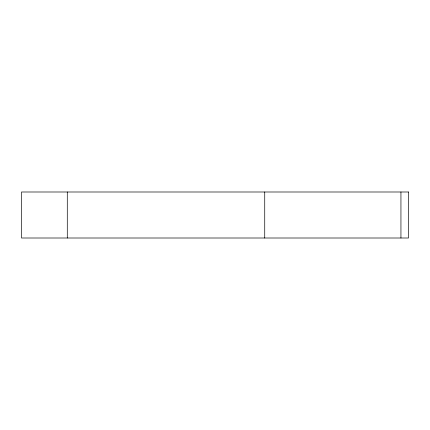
<?xml version="1.0" encoding="UTF-8"?>
<svg xmlns="http://www.w3.org/2000/svg" width="430" height="430" viewBox="0 0 430 430"><rect width="100%" height="100%" fill="white"/><g stroke="black" fill="none" stroke-linecap="round" stroke-linejoin="round"><path stroke-width="0.64" d="M400.943 191.995L400.943 238.005M264.729 191.995L264.729 238.005M67.29 191.995L67.29 238.005M408.5 191.995L21.5 191.995L21.5 238.005L408.5 238.005L408.5 191.995"/></g></svg>
